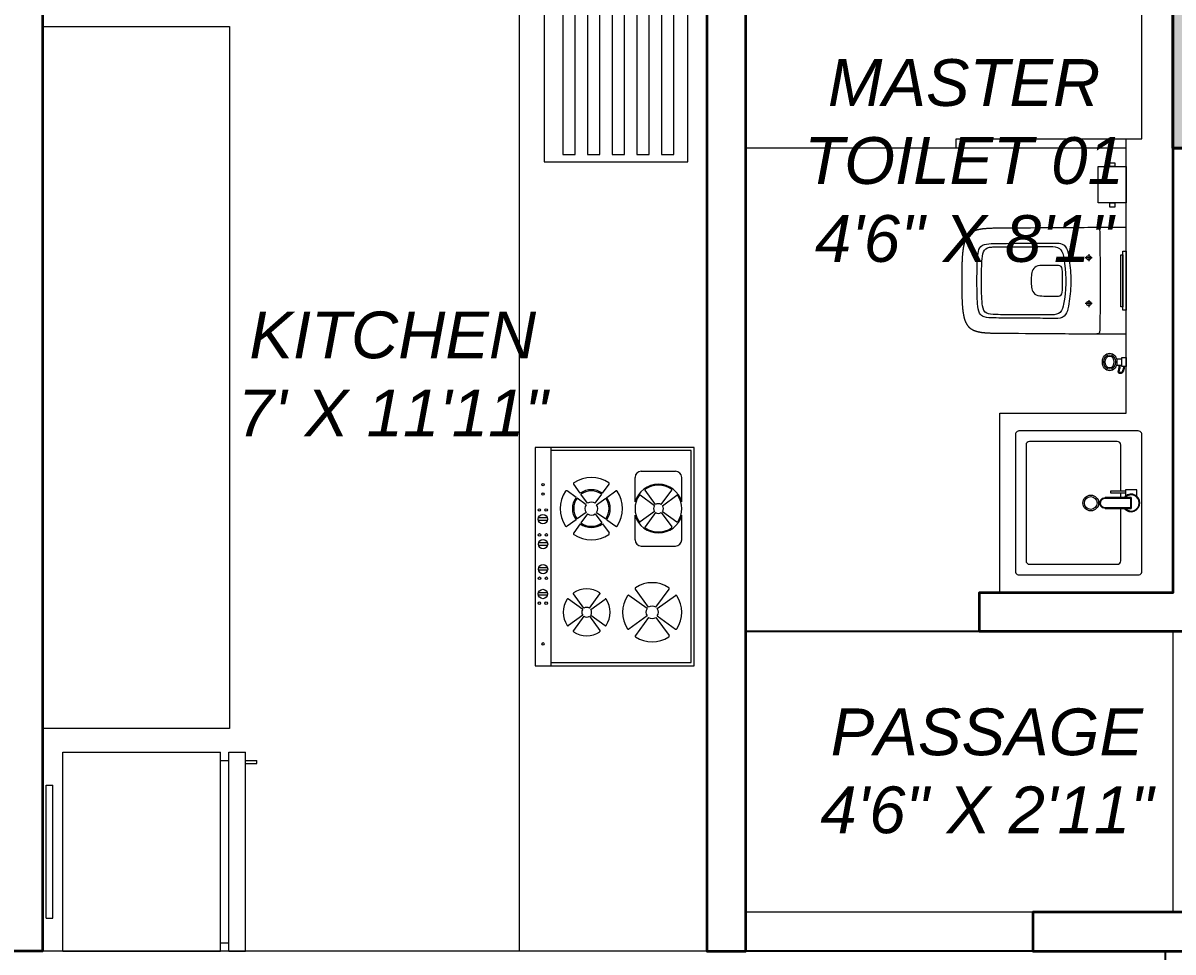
# Model space of a CAD drawing. Header units: millimetres. Extents: x 0 to 125073, y 0 to 71249.
# Drawn here: x 78022 to 81709, y 54431 to 57410 of the extents above; entities that cross this region are included whole.
import ezdxf
from ezdxf.lldxf.tags import DXFTag

# ---------------------------------------------------------------- set-up
doc = ezdxf.new("R2010")
doc.units = ezdxf.units.MM
doc.linetypes.add('DASH', pattern=[1, 0.5, -0.5])
for name, color, linetype, lineweight in [('DA_COLUMN', 40, 'Continuous', 40), ('DA_DOTTED LINES', 8, 'DASH', 5), ('DA_TEXT IN SQ.FT', 193, 'Continuous', 9), ('DA_WALL', 7, 'Continuous', 35)]:
    doc.layers.add(name, color=color, linetype=linetype, lineweight=lineweight)
doc.layers.add('DA_COLUMN HATCH', color=251, linetype='Continuous')
doc.layers.add('DA_DOOR', color=35, linetype='Continuous')
doc.layers.add('DA_FURNITURE', color=102, linetype='Continuous', lineweight=5, true_color=0xc2666666)
doc.styles.get("Standard").update_dxf_attribs({"font": 'arial.ttf'})
tags = doc.linetypes.add('( Hidden )', pattern=[0.375, 0.25, -0.125]).pattern_tags.tags
tags[6:7] = [DXFTag(74, 4), DXFTag(75, 0), DXFTag(340, '0'), DXFTag(46, 1.0), DXFTag(50, 0.0), DXFTag(44, 0.0), DXFTag(45, 0.0)]
tags[4:5] = [DXFTag(74, 4), DXFTag(75, 0), DXFTag(340, '0'), DXFTag(46, 1.0), DXFTag(50, 0.0), DXFTag(44, 0.0), DXFTag(45, 0.0)]

# ---------------------------------------------------------------- blocks, each defined once
blk = doc.blocks.new('t5r7ui68')
at = {"layer": 'DA_FURNITURE'}
for p, q in [((3503.2333, 922.1039), (3502.1892, 922.1039)), ((3502.1892, 922.1039), (3502.1892, 921.6432)), ((3503.2333, 921.6432), (3503.2333, 922.1039)), ((3502.6164, 922.0889), (3502.2341, 922.0889)), ((3502.2732, 922.0598), (3502.5773, 922.0598)), ((3502.2042, 922.059), (3502.2042, 921.6882)), ((3502.6463, 921.6882), (3502.6463, 922.059)), ((3502.2282, 921.734), (3502.2282, 922.0149)), ((3502.6223, 922.0149), (3502.6223, 921.734)), ((3502.2341, 921.6582), (3502.6164, 921.6582)), ((3502.5773, 921.689), (3502.2732, 921.689)), ((3502.1892, 921.6432), (3503.2333, 921.6432))]:
    blk.add_line(p, q, dxfattribs=at)
at = {"layer": 'DA_FURNITURE', "ltscale": 2}
for points in [[(3502.4076, 921.9732), (3502.4076, 922.1039), (3502.4429, 922.1039), (3502.4429, 921.9732)], [(3502.4429, 921.9503), (3502.4429, 921.9689), (3502.4076, 921.9689), (3502.4076, 921.9503)]]:
    blk.add_lwpolyline(points, close=True, dxfattribs=at)
at = {"layer": 'DA_FURNITURE'}
for points in [[(3503.2099, 922.0191), (3503.2099, 922.0586), (3502.6789, 922.0586), (3502.6789, 922.0191)], [(3503.2099, 921.9401), (3503.2099, 921.9796), (3502.6789, 921.9796), (3502.6789, 921.9401)], [(3503.2099, 921.8611), (3503.2099, 921.9006), (3502.6789, 921.9006), (3502.6789, 921.8611)], [(3503.2099, 921.7822), (3503.2099, 921.8216), (3502.6789, 921.8216), (3502.6789, 921.7822)], [(3503.2099, 921.7032), (3503.2099, 921.7427), (3502.6789, 921.7427), (3502.6789, 921.7032)]]:
    blk.add_lwpolyline(points, close=True, dxfattribs=at)
for radius in [0.0405, 0.0315]:
    blk.add_circle((3502.4253, 921.8744), radius, dxfattribs=at)
for centre, radius, start, end in [((3502.2341, 922.059), 0.03, 90, 180), ((3502.2732, 922.0149), 0.045, 90, 180), ((3502.5773, 922.0149), 0.045, 0, 90), ((3502.6164, 922.059), 0.03, 0, 90), ((3502.2732, 921.734), 0.045, 180, 270), ((3502.5773, 921.734), 0.045, 270, 0), ((3502.2341, 921.6882), 0.03, 180, 270), ((3502.6164, 921.6882), 0.03, 270, 0)]:
    blk.add_arc(centre, radius, start, end, dxfattribs=at)
blk = doc.blocks.new('A$C0DCE325F')
at = {"layer": 'DA_FURNITURE'}
for p, q in [((0.0762, 0.34), (0.0762, 0.45)), ((0.1747, 0.47), (0.0962, 0.47)), ((0.1869, 0.4078), (0.1536, 0.4538)), ((0.2054, 0.4078), (0.2388, 0.4538)), ((0.2962, 0.47), (0.2176, 0.47)), ((0.3162, 0.34), (0.3162, 0.45)), ((0.517, 0.3912), (0.4747, 0.4494)), ((0.5405, 0.3912), (0.5827, 0.4494)), ((0.1834, 0.4043), (0.1374, 0.4376)), ((0.2089, 0.4043), (0.2549, 0.4376)), ((0.5125, 0.3867), (0.4543, 0.429)), ((0.5449, 0.3867), (0.6032, 0.429)), ((0.1834, 0.3857), (0.1374, 0.3524)), ((0.1869, 0.3822), (0.1536, 0.3362)), ((0.2054, 0.3822), (0.2388, 0.3362)), ((0.2089, 0.3857), (0.2549, 0.3524)), ((0.5125, 0.3633), (0.4543, 0.321)), ((0.517, 0.3588), (0.4747, 0.3006)), ((0.5405, 0.3588), (0.5827, 0.3006)), ((0.5449, 0.3633), (0.6032, 0.321)), ((0.1747, 0.32), (0.0962, 0.32)), ((0.2962, 0.32), (0.2176, 0.32)), ((0.1605, 0.2292), (0.1395, 0.2581)), ((0.2318, 0.2292), (0.2528, 0.2581)), ((0.147, 0.2157), (0.118, 0.2366)), ((0.1838, 0.197), (0.1629, 0.2259)), ((0.2085, 0.197), (0.2295, 0.2259)), ((0.2453, 0.2157), (0.2743, 0.2366)), ((0.5194, 0.1778), (0.4861, 0.2238)), ((0.538, 0.1778), (0.5713, 0.2238)), ((0.1792, 0.1923), (0.1502, 0.2133)), ((0.2132, 0.1923), (0.2421, 0.2133)), ((0.5159, 0.1743), (0.4699, 0.2076)), ((0.5415, 0.1743), (0.5875, 0.2076)), ((0.1792, 0.1677), (0.1502, 0.1467)), ((0.1838, 0.163), (0.1629, 0.1341)), ((0.2085, 0.163), (0.2295, 0.1341)), ((0.2132, 0.1677), (0.2421, 0.1467)), ((0.5159, 0.1557), (0.4699, 0.1224)), ((0.5194, 0.1522), (0.4861, 0.1062)), ((0.538, 0.1522), (0.5713, 0.1062)), ((0.5415, 0.1557), (0.5875, 0.1224)), ((0.147, 0.1443), (0.118, 0.1234)), ((0.1605, 0.1308), (0.1395, 0.1019)), ((0.2318, 0.1308), (0.2528, 0.1019)), ((0.2453, 0.1443), (0.2743, 0.1234)), ((0, 0.05), (0.7, 0.05)), ((0.226, 0.039), (0.226, 0.0101)), ((0.234, 0.039), (0.234, 0.0101)), ((0.306, 0.0395), (0.306, 0.0105)), ((0.314, 0.0395), (0.314, 0.0105)), ((0.386, 0.0395), (0.386, 0.0105)), ((0.394, 0.0395), (0.394, 0.0105)), ((0.466, 0.039), (0.466, 0.0101)), ((0.474, 0.039), (0.474, 0.0101)), ((0, 0), (0.7, 0))]:
    blk.add_line(p, q, dxfattribs=at)
blk.add_lwpolyline([(0, 0), (0.7, 0), (0.7, 0.51), (0, 0.51)], close=True, dxfattribs=at)
blk.add_lwpolyline([(0.69, 0.05), (0.69, 0.5), (0.01, 0.5), (0.01, 0.05)], dxfattribs=at)
for centre, radius in [((0.2005, 0.0352), 0.004), ((0.23, 0.0246), 0.015), ((0.2805, 0.0357), 0.004), ((0.31, 0.025), 0.015), ((0.39, 0.025), 0.015), ((0.4195, 0.0357), 0.004), ((0.47, 0.0246), 0.015), ((0.4995, 0.0352), 0.004), ((0.1194, 0.025), 0.004), ((0.1494, 0.025), 0.004), ((0.2005, 0.0133), 0.004), ((0.2805, 0.0137), 0.004), ((0.4195, 0.0137), 0.004), ((0.4995, 0.0133), 0.004), ((0.63, 0.025), 0.004)]:
    blk.add_circle(centre, radius, dxfattribs=at)
for centre, radius, start, end in [((0.0962, 0.45), 0.02, 90, 180), ((0.1962, 0.395), 0.078, 105.9424, 254.0576), ((0.1555, 0.4552), 0.00237, 124.0752, 215.9439), ((0.1962, 0.395), 0.075, 55.9248, 124.0752), ((0.1962, 0.395), 0.078, 285.9424, 74.0576), ((0.2369, 0.4552), 0.00237, 324.0561, 55.9248), ((0.2962, 0.45), 0.02, 0, 90), ((0.4772, 0.4512), 0.003, 124.0752, 215.9439), ((0.5287, 0.375), 0.095, 55.9248, 124.0752), ((0.5803, 0.4512), 0.003, 324.0561, 55.9248), ((0.1962, 0.395), 0.075, 145.9248, 214.0752), ((0.136, 0.4357), 0.00237, 54.0561, 145.9248), ((0.1962, 0.395), 0.0158, 54.0561, 125.9439), ((0.2563, 0.4357), 0.00237, 34.0752, 125.9439), ((0.1962, 0.395), 0.075, 325.9248, 34.0752), ((0.5287, 0.375), 0.095, 145.9248, 214.0752), ((0.4525, 0.4265), 0.003, 54.0561, 145.9248), ((0.6049, 0.4265), 0.003, 34.0752, 125.9439), ((0.5287, 0.375), 0.095, 325.9248, 34.0752), ((0.1962, 0.395), 0.0158, 144.0561, 215.9439), ((0.1962, 0.395), 0.0158, 234.0561, 305.9439), ((0.1962, 0.395), 0.0158, 324.0561, 35.9439), ((0.5287, 0.375), 0.02, 144.0561, 215.9439), ((0.5287, 0.375), 0.02, 54.0561, 125.9439), ((0.5287, 0.375), 0.02, 324.0561, 35.9439), ((0.0962, 0.34), 0.02, 180, 270), ((0.136, 0.3543), 0.00237, 214.0752, 305.9439), ((0.1555, 0.3348), 0.00237, 144.0561, 235.9248), ((0.1962, 0.395), 0.075, 235.9248, 304.0752), ((0.2369, 0.3348), 0.00237, 304.0752, 35.9439), ((0.2563, 0.3543), 0.00237, 234.0561, 325.9248), ((0.2962, 0.34), 0.02, 270, 0), ((0.5287, 0.375), 0.02, 234.0561, 305.9439), ((0.4525, 0.3235), 0.003, 214.0752, 305.9439), ((0.4772, 0.2988), 0.003, 144.0561, 235.9248), ((0.5287, 0.375), 0.095, 235.9248, 304.0752), ((0.5803, 0.2988), 0.003, 304.0752, 35.9439), ((0.6049, 0.3235), 0.003, 234.0561, 325.9248), ((0.1421, 0.26), 0.00315, 124.0752, 215.9439), ((0.1962, 0.18), 0.0997, 55.9248, 124.0752), ((0.2503, 0.26), 0.00315, 324.0561, 55.9248), ((0.1962, 0.18), 0.0997, 145.9248, 214.0752), ((0.1162, 0.2341), 0.00315, 54.0561, 145.9248), ((0.1962, 0.18), 0.0607, 54.0561, 125.9439), ((0.1962, 0.18), 0.0567, 54.0561, 125.9439), ((0.2761, 0.2341), 0.00315, 34.0752, 125.9439), ((0.1962, 0.18), 0.0997, 325.9248, 34.0752), ((0.488, 0.2252), 0.00237, 124.0752, 215.9439), ((0.5287, 0.165), 0.075, 55.9248, 124.0752), ((0.5694, 0.2252), 0.00237, 324.0561, 55.9248), ((0.1962, 0.18), 0.0607, 144.0561, 215.9439), ((0.1962, 0.18), 0.0567, 144.0561, 215.9439), ((0.1962, 0.18), 0.021, 144.0561, 215.9439), ((0.1962, 0.18), 0.021, 54.0561, 125.9439), ((0.1962, 0.18), 0.021, 324.0561, 35.9439), ((0.1962, 0.18), 0.0567, 324.0561, 35.9439), ((0.1962, 0.18), 0.0607, 324.0561, 35.9439), ((0.5287, 0.165), 0.075, 145.9248, 214.0752), ((0.4686, 0.2057), 0.00237, 54.0561, 145.9248), ((0.5889, 0.2057), 0.00237, 34.0752, 125.9439), ((0.5287, 0.165), 0.075, 325.9248, 34.0752), ((0.1962, 0.18), 0.021, 234.0561, 305.9439), ((0.5287, 0.165), 0.0158, 144.0561, 215.9439), ((0.5287, 0.165), 0.0158, 54.0561, 125.9439), ((0.5287, 0.165), 0.0158, 234.0561, 305.9439), ((0.5287, 0.165), 0.0158, 324.0561, 35.9439), ((0.1162, 0.1259), 0.00315, 214.0752, 305.9439), ((0.1962, 0.18), 0.0607, 234.0561, 305.9439), ((0.1962, 0.18), 0.0567, 234.0561, 305.9439), ((0.2761, 0.1259), 0.00315, 234.0561, 325.9248), ((0.4686, 0.1243), 0.00237, 214.0752, 305.9439), ((0.5889, 0.1243), 0.00237, 234.0561, 325.9248), ((0.1421, 0.1), 0.00315, 144.0561, 235.9248), ((0.1962, 0.18), 0.0997, 235.9248, 304.0752), ((0.2503, 0.1), 0.00315, 304.0752, 35.9439), ((0.488, 0.1048), 0.00237, 144.0561, 235.9248), ((0.5287, 0.165), 0.075, 235.9248, 304.0752), ((0.5694, 0.1048), 0.00237, 304.0752, 35.9439)]:
    blk.add_arc(centre, radius, start, end, dxfattribs=at)
blk = doc.blocks.new('XREF1$0$A$C25E800CC')
at = {"layer": 'DA_FURNITURE'}
for p, q in [((-0.605, -0.0488), (-0.605, -0.0688)), ((-0.605, -0.0488), (-0.205, -0.0488)), ((-0.605, -0.0688), (-0.205, -0.0688)), ((-0.205, -0.0488), (-0.205, -0.0688)), ((-0.705, -0.0988), (-0.105, -0.0988)), ((-0.705, -0.0988), (-0.705, -0.5738)), ((-0.105, -0.0988), (-0.105, -0.5738)), ((-0.705, -0.5738), (-0.105, -0.5738)), ((-0.68, -0.5738), (-0.68, -0.5988)), ((-0.13, -0.5738), (-0.13, -0.5988)), ((-0.705, -0.5988), (-0.105, -0.5988)), ((-0.705, -0.5988), (-0.705, -0.6488)), ((-0.105, -0.5988), (-0.105, -0.6488)), ((-0.705, -0.6488), (-0.105, -0.6488)), ((-0.14, -0.6488), (-0.14, -0.6838)), ((-0.13, -0.6488), (-0.13, -0.6838)), ((-0.14, -0.6838), (-0.13, -0.6838))]:
    blk.add_line(p, q, dxfattribs=at)
blk = doc.blocks.new('wc2')
at = {"layer": 'DA_FURNITURE'}
for p, q in [((-0.5973, -0.2609), (-0.6148, -0.2609)), ((-0.5973, -0.2814), (-0.6148, -0.2814))]:
    blk.add_line(p, q, dxfattribs=at)
for points in [[(-0.5384, 0.2388), (-0.5384, 0.3562), (-0.6288, 0.3562), (-0.6288, 0.2388)], [(-0.5758, 0.3562), (-0.5758, 0.3678), (-0.5921, 0.3678), (-0.5921, 0.3562)], [(-0.5758, 0.2257), (-0.5758, 0.2388), (-0.5921, 0.2388), (-0.5921, 0.2257)], [(-0.6288, -0.1808), (-0.6288, 0.0535), (-0.6288, 0.1121), (-0.6288, 0.1414), (-0.6288, 0.1561), (-0.6288, 0.1597), (-0.6288, 0.16), (-0.6288, 0.16), (-0.6288, 0.1601), (-0.6288, 0.1601), (-0.6288, 0.1601), (-0.6288, 0.1601), (-0.6287, 0.1601), (-0.6287, 0.1601), (-0.6285, 0.1601), (-0.6281, 0.1601), (-0.6277, 0.1601), (-0.6273, 0.1601), (-0.6269, 0.1601), (-0.6265, 0.1601), (-0.6261, 0.1601), (-0.6257, 0.1601), (-0.6253, 0.1601), (-0.6248, 0.1601), (-0.6244, 0.1601), (-0.624, 0.1601), (-0.6236, 0.1601), (-0.6231, 0.1601), (-0.6227, 0.1601), (-0.6223, 0.1601), (-0.6218, 0.1601), (-0.6214, 0.16), (-0.6209, 0.16), (-0.6205, 0.16), (-0.62, 0.16), (-0.6196, 0.16), (-0.6191, 0.16), (-0.6186, 0.16), (-0.6182, 0.16), (-0.6177, 0.16), (-0.6172, 0.16), (-0.6168, 0.16), (-0.6163, 0.16), (-0.6158, 0.16), (-0.6148, 0.16), (-0.6138, 0.16), (-0.6128, 0.16), (-0.6118, 0.16), (-0.6108, 0.16), (-0.6098, 0.16), (-0.6088, 0.16), (-0.6077, 0.16), (-0.6067, 0.16), (-0.6056, 0.16), (-0.6046, 0.16), (-0.6035, 0.16), (-0.6024, 0.16), (-0.6013, 0.16), (-0.6003, 0.16), (-0.5992, 0.16), (-0.5981, 0.16), (-0.597, 0.16), (-0.5958, 0.16), (-0.5947, 0.16), (-0.5936, 0.16), (-0.5925, 0.16), (-0.5914, 0.16), (-0.5902, 0.16), (-0.588, 0.16), (-0.5857, 0.16), (-0.5811, 0.16), (-0.5788, 0.16), (-0.5766, 0.16), (-0.5743, 0.16), (-0.572, 0.16), (-0.5709, 0.16), (-0.5698, 0.16), (-0.5687, 0.16), (-0.5675, 0.16), (-0.5664, 0.16), (-0.5653, 0.16), (-0.5642, 0.16), (-0.5631, 0.16), (-0.562, 0.16), (-0.5609, 0.16), (-0.5599, 0.16), (-0.5588, 0.16), (-0.5577, 0.16), (-0.5567, 0.16), (-0.5556, 0.16), (-0.5546, 0.16), (-0.5535, 0.16), (-0.5525, 0.16), (-0.5515, 0.16), (-0.5505, 0.16), (-0.5495, 0.16), (-0.5485, 0.16), (-0.5475, 0.16), (-0.5471, 0.16), (-0.5466, 0.16), (-0.5461, 0.16), (-0.5456, 0.16), (-0.5452, 0.16), (-0.5447, 0.16), (-0.5442, 0.16), (-0.5438, 0.16), (-0.5433, 0.16), (-0.5428, 0.16), (-0.5424, 0.16), (-0.5419, 0.16), (-0.5415, 0.16), (-0.541, 0.16), (-0.5406, 0.16), (-0.5402, 0.16), (-0.5397, 0.1599), (-0.5393, 0.1599), (-0.5389, 0.1599), (-0.5385, 0.1599), (-0.538, 0.1599), (-0.5376, 0.1599), (-0.5372, 0.1599), (-0.5368, 0.1599), (-0.5364, 0.1599), (-0.536, 0.1599), (-0.5356, 0.1599), (-0.5352, 0.1599), (-0.5348, 0.1599), (-0.5344, 0.1599), (-0.5343, 0.1599), (-0.5343, 0.1599), (-0.5343, 0.1599), (-0.5343, 0.1599), (-0.5343, 0.1599), (-0.5343, 0.1599), (-0.5342, 0.1599), (-0.5342, 0.1599), (-0.534, 0.1599), (-0.5333, 0.1599), (-0.5304, 0.1599), (-0.5276, 0.1599), (-0.5219, 0.1598), (-0.519, 0.1598), (-0.5183, 0.1598), (-0.5179, 0.1598), (-0.5178, 0.1598), (-0.5177, 0.1598), (-0.5177, 0.1598), (-0.5177, 0.1598), (-0.5177, 0.1598), (-0.5176, 0.1598), (-0.5176, 0.1598), (-0.5174, 0.1598), (-0.5167, 0.1598), (-0.5052, 0.1597), (-0.4938, 0.1596), (-0.4824, 0.1595), (-0.4709, 0.1594), (-0.4595, 0.1594), (-0.4138, 0.1591), (-0.4023, 0.1591), (-0.3909, 0.159), (-0.3852, 0.1589), (-0.3794, 0.1589), (-0.368, 0.1588), (-0.3451, 0.1587), (-0.3222, 0.1585), (-0.2993, 0.1583), (-0.2878, 0.1583), (-0.2763, 0.1582), (-0.2649, 0.1581), (-0.2534, 0.1581), (-0.252, 0.1581), (-0.2516, 0.1581), (-0.2515, 0.1581), (-0.2514, 0.1581), (-0.2514, 0.1581), (-0.2513, 0.1581), (-0.2513, 0.1581), (-0.251, 0.158), (-0.2495, 0.158), (-0.2467, 0.158), (-0.241, 0.158), (-0.2353, 0.158), (-0.2296, 0.1579), (-0.2267, 0.1579), (-0.2239, 0.1579), (-0.221, 0.1579), (-0.2182, 0.1578), (-0.2153, 0.1578), (-0.2124, 0.1577), (-0.2096, 0.1577), (-0.2067, 0.1576), (-0.2039, 0.1576), (-0.201, 0.1575), (-0.1982, 0.1574), (-0.1968, 0.1573), (-0.1953, 0.1573), (-0.1939, 0.1572), (-0.1925, 0.1572), (-0.1911, 0.1571), (-0.1896, 0.157), (-0.1882, 0.157), (-0.1868, 0.1569), (-0.1854, 0.1568), (-0.185, 0.1568), (-0.185, 0.1568), (-0.185, 0.1568), (-0.185, 0.1568), (-0.1849, 0.1568), (-0.1849, 0.1568), (-0.1848, 0.1568), (-0.1845, 0.1568), (-0.1831, 0.1567), (-0.1817, 0.1566), (-0.1804, 0.1565), (-0.179, 0.1564), (-0.1777, 0.1563), (-0.1763, 0.1562), (-0.1749, 0.1561), (-0.1736, 0.156), (-0.1722, 0.1558), (-0.1708, 0.1557), (-0.1695, 0.1555), (-0.1681, 0.1554), (-0.1668, 0.1552), (-0.1661, 0.1551), (-0.1654, 0.155), (-0.1647, 0.1549), (-0.164, 0.1548), (-0.1634, 0.1547), (-0.1627, 0.1546), (-0.162, 0.1545), (-0.1613, 0.1544), (-0.1607, 0.1542), (-0.16, 0.1541), (-0.1593, 0.154), (-0.1586, 0.1539), (-0.158, 0.1538), (-0.1573, 0.1536), (-0.1566, 0.1535), (-0.156, 0.1533), (-0.1553, 0.1532), (-0.1546, 0.1531), (-0.154, 0.1529), (-0.1536, 0.1528), (-0.1535, 0.1528), (-0.1534, 0.1528), (-0.1534, 0.1528), (-0.1533, 0.1528), (-0.1527, 0.1526), (-0.1521, 0.1525), (-0.1515, 0.1523), (-0.1509, 0.1522), (-0.1503, 0.152), (-0.1497, 0.1519), (-0.1491, 0.1517), (-0.1486, 0.1515), (-0.148, 0.1513), (-0.1474, 0.1512), (-0.1468, 0.151), (-0.1462, 0.1508), (-0.1456, 0.1506), (-0.1451, 0.1504), (-0.1445, 0.1502), (-0.1439, 0.15), (-0.1433, 0.1498), (-0.1427, 0.1496), (-0.1422, 0.1494), (-0.1416, 0.1491), (-0.141, 0.1489), (-0.1405, 0.1487), (-0.1399, 0.1484), (-0.1393, 0.1482), (-0.1388, 0.1479), (-0.1382, 0.1477), (-0.1377, 0.1474), (-0.1371, 0.1471), (-0.1366, 0.1469), (-0.136, 0.1466), (-0.1355, 0.1463), (-0.135, 0.146), (-0.1344, 0.1457), (-0.1339, 0.1454), (-0.1334, 0.1451), (-0.1329, 0.1448), (-0.1323, 0.1444), (-0.1318, 0.1441), (-0.1313, 0.1438), (-0.1308, 0.1434), (-0.1303, 0.1431), (-0.1298, 0.1427), (-0.1293, 0.1424), (-0.1288, 0.142), (-0.1283, 0.1416), (-0.1279, 0.1412), (-0.1277, 0.1411), (-0.1277, 0.1411), (-0.1277, 0.1411), (-0.1277, 0.1411), (-0.1277, 0.1411), (-0.1277, 0.1411), (-0.1275, 0.141), (-0.127, 0.1406), (-0.1266, 0.1401), (-0.1261, 0.1397), (-0.1256, 0.1393), (-0.1252, 0.1388), (-0.1247, 0.1384), (-0.1242, 0.138), (-0.1238, 0.1375), (-0.1234, 0.137), (-0.1229, 0.1366), (-0.1225, 0.1361), (-0.1221, 0.1356), (-0.1217, 0.1352), (-0.1213, 0.1347), (-0.1209, 0.1342), (-0.1205, 0.1337), (-0.1201, 0.1332), (-0.1198, 0.1327), (-0.1194, 0.1322), (-0.1191, 0.1317), (-0.1187, 0.1312), (-0.1184, 0.1307), (-0.118, 0.1301), (-0.1177, 0.1296), (-0.1173, 0.1291), (-0.117, 0.1285), (-0.1167, 0.128), (-0.1164, 0.1275), (-0.1161, 0.1269), (-0.1158, 0.1264), (-0.1155, 0.1258), (-0.1152, 0.1253), (-0.1149, 0.1247), (-0.1146, 0.1241), (-0.1144, 0.1236), (-0.1141, 0.123), (-0.1138, 0.1224), (-0.1136, 0.1219), (-0.1133, 0.1213), (-0.1131, 0.1207), (-0.1128, 0.1201), (-0.1126, 0.1195), (-0.1124, 0.119), (-0.1121, 0.1184), (-0.1119, 0.1178), (-0.1117, 0.1172), (-0.1115, 0.1166), (-0.1113, 0.116), (-0.1111, 0.1154), (-0.1109, 0.1148), (-0.1107, 0.1142), (-0.1105, 0.1136), (-0.1103, 0.113), (-0.1101, 0.1124), (-0.1099, 0.1117), (-0.1098, 0.1111), (-0.1096, 0.1105), (-0.1094, 0.1099), (-0.1092, 0.1093), (-0.1091, 0.1087), (-0.1089, 0.1081), (-0.1088, 0.1074), (-0.1086, 0.1068), (-0.1085, 0.1062), (-0.1083, 0.1056), (-0.1082, 0.105), (-0.108, 0.1043), (-0.1079, 0.1037), (-0.1078, 0.1031), (-0.1076, 0.1025), (-0.1075, 0.1018), (-0.1073, 0.1006), (-0.107, 0.0993), (-0.1068, 0.0981), (-0.1066, 0.0968), (-0.1064, 0.0956), (-0.1062, 0.0944), (-0.106, 0.0931), (-0.1058, 0.0919), (-0.1056, 0.0907), (-0.1054, 0.0894), (-0.1053, 0.0888), (-0.1053, 0.0885), (-0.1053, 0.0884), (-0.1053, 0.0883), (-0.1053, 0.0883), (-0.1053, 0.0882), (-0.1051, 0.0868), (-0.1049, 0.0854), (-0.1047, 0.084), (-0.1045, 0.0827), (-0.1044, 0.0813), (-0.1042, 0.0799), (-0.1041, 0.0785), (-0.1039, 0.0771), (-0.1038, 0.0757), (-0.1037, 0.0743), (-0.1036, 0.0729), (-0.1034, 0.0715), (-0.1033, 0.0701), (-0.1032, 0.0687), (-0.1031, 0.0674), (-0.103, 0.066), (-0.1029, 0.0646), (-0.1028, 0.0632), (-0.1028, 0.0618), (-0.1027, 0.0604), (-0.1026, 0.059), (-0.1025, 0.0576), (-0.1025, 0.0562), (-0.1024, 0.0548), (-0.1023, 0.0534), (-0.1023, 0.052), (-0.1022, 0.0506), (-0.1021, 0.0478), (-0.102, 0.045), (-0.102, 0.0422), (-0.1019, 0.0394), (-0.1018, 0.0366), (-0.1017, 0.0338), (-0.1017, 0.031), (-0.1016, 0.0254), (-0.1015, 0.024), (-0.1015, 0.0234), (-0.1015, 0.0226), (-0.1014, 0.0198), (-0.1014, 0.0169), (-0.1013, 0.0141), (-0.1013, 0.0112), (-0.1012, 0.0084), (-0.1012, 0.0055), (-0.1012, 0.0026), (-0.1012, -0.0002), (-0.1011, -0.0031), (-0.1011, -0.0059), (-0.1011, -0.0088), (-0.1011, -0.0116), (-0.1011, -0.0145), (-0.1011, -0.0174), (-0.1012, -0.0202), (-0.1012, -0.0231), (-0.1012, -0.0259), (-0.1012, -0.0288), (-0.1013, -0.0317), (-0.1013, -0.0345), (-0.1014, -0.0374), (-0.1014, -0.0402), (-0.1015, -0.0431), (-0.1016, -0.0487), (-0.1017, -0.0543), (-0.1018, -0.057), (-0.1019, -0.0598), (-0.1019, -0.0626), (-0.102, -0.0654), (-0.1021, -0.0682), (-0.1022, -0.071), (-0.1023, -0.0724), (-0.1023, -0.0738), (-0.1024, -0.0752), (-0.1024, -0.0766), (-0.1025, -0.078), (-0.1026, -0.0794), (-0.1026, -0.0808), (-0.1027, -0.0822), (-0.1028, -0.0836), (-0.1029, -0.085), (-0.103, -0.0864), (-0.1031, -0.0878), (-0.1032, -0.0892), (-0.1033, -0.0906), (-0.1034, -0.092), (-0.1035, -0.0934), (-0.1036, -0.0948), (-0.1038, -0.0962), (-0.1039, -0.0976), (-0.104, -0.0989), (-0.1042, -0.1003), (-0.1043, -0.1017), (-0.1045, -0.1031), (-0.1046, -0.1045), (-0.1048, -0.1059), (-0.105, -0.1073), (-0.1051, -0.108), (-0.1051, -0.108), (-0.1051, -0.108), (-0.1051, -0.1081), (-0.1051, -0.1083), (-0.1052, -0.1086), (-0.1053, -0.1098), (-0.1055, -0.111), (-0.1057, -0.1123), (-0.1059, -0.1135), (-0.1061, -0.1148), (-0.1063, -0.116), (-0.1065, -0.1173), (-0.1067, -0.1185), (-0.1069, -0.1198), (-0.1071, -0.121), (-0.1074, -0.1223), (-0.1075, -0.1229), (-0.1076, -0.1235), (-0.1078, -0.1242), (-0.1079, -0.1248), (-0.108, -0.1254), (-0.1082, -0.126), (-0.1083, -0.1267), (-0.1085, -0.1273), (-0.1086, -0.1279), (-0.1088, -0.1285), (-0.1089, -0.1292), (-0.1091, -0.1298), (-0.1092, -0.1304), (-0.1094, -0.131), (-0.1096, -0.1316), (-0.1098, -0.1323), (-0.1099, -0.1329), (-0.1101, -0.1335), (-0.1103, -0.1341), (-0.1105, -0.1347), (-0.1107, -0.1353), (-0.1109, -0.1359), (-0.1111, -0.1365), (-0.1113, -0.1371), (-0.1115, -0.1377), (-0.1117, -0.1383), (-0.112, -0.1389), (-0.1122, -0.1395), (-0.1124, -0.1401), (-0.1126, -0.1407), (-0.1129, -0.1413), (-0.1131, -0.1419), (-0.1134, -0.1425), (-0.1136, -0.143), (-0.1139, -0.1436), (-0.1142, -0.1442), (-0.1144, -0.1448), (-0.1147, -0.1453), (-0.115, -0.1459), (-0.1153, -0.1464), (-0.1156, -0.147), (-0.1159, -0.1476), (-0.1162, -0.1481), (-0.1165, -0.1487), (-0.1168, -0.1492), (-0.1171, -0.1497), (-0.1174, -0.1503), (-0.1178, -0.1508), (-0.1181, -0.1513), (-0.1185, -0.1519), (-0.1188, -0.1524), (-0.1192, -0.1529), (-0.1195, -0.1534), (-0.1199, -0.1539), (-0.1203, -0.1544), (-0.1207, -0.1549), (-0.1211, -0.1554), (-0.1215, -0.1559), (-0.1219, -0.1564), (-0.1223, -0.1568), (-0.1227, -0.1573), (-0.1231, -0.1578), (-0.1235, -0.1582), (-0.124, -0.1587), (-0.1244, -0.1591), (-0.1249, -0.1596), (-0.1253, -0.16), (-0.1258, -0.1605), (-0.1263, -0.1609), (-0.1268, -0.1613), (-0.1268, -0.1614), (-0.1269, -0.1614), (-0.1269, -0.1614), (-0.1269, -0.1615), (-0.1271, -0.1616), (-0.1273, -0.1618), (-0.1278, -0.1622), (-0.1282, -0.1625), (-0.1287, -0.1629), (-0.1292, -0.1633), (-0.1297, -0.1636), (-0.1302, -0.164), (-0.1307, -0.1644), (-0.1312, -0.1647), (-0.1317, -0.165), (-0.1322, -0.1654), (-0.1327, -0.1657), (-0.1333, -0.166), (-0.1338, -0.1663), (-0.1343, -0.1666), (-0.1348, -0.1669), (-0.1354, -0.1672), (-0.1359, -0.1675), (-0.1364, -0.1678), (-0.137, -0.1681), (-0.1375, -0.1683), (-0.1381, -0.1686), (-0.1386, -0.1688), (-0.1392, -0.1691), (-0.1397, -0.1693), (-0.1403, -0.1696), (-0.1409, -0.1698), (-0.1414, -0.17), (-0.142, -0.1703), (-0.1425, -0.1705), (-0.1431, -0.1707), (-0.1437, -0.1709), (-0.1443, -0.1711), (-0.1448, -0.1713), (-0.1454, -0.1715), (-0.146, -0.1717), (-0.1466, -0.1719), (-0.1472, -0.1721), (-0.1477, -0.1723), (-0.1483, -0.1724), (-0.1489, -0.1726), (-0.1495, -0.1728), (-0.1501, -0.1729), (-0.1507, -0.1731), (-0.1513, -0.1732), (-0.1519, -0.1734), (-0.1521, -0.1735), (-0.1522, -0.1735), (-0.1523, -0.1735), (-0.1525, -0.1735), (-0.1531, -0.1737), (-0.1538, -0.1739), (-0.1545, -0.174), (-0.1551, -0.1742), (-0.1558, -0.1743), (-0.1565, -0.1744), (-0.1571, -0.1746), (-0.1578, -0.1747), (-0.1585, -0.1748), (-0.1591, -0.175), (-0.1598, -0.1751), (-0.1605, -0.1752), (-0.1612, -0.1753), (-0.1618, -0.1754), (-0.1625, -0.1756), (-0.1632, -0.1757), (-0.1638, -0.1758), (-0.1645, -0.1759), (-0.1652, -0.176), (-0.1659, -0.1761), (-0.1665, -0.1761), (-0.1672, -0.1762), (-0.1686, -0.1764), (-0.1699, -0.1766), (-0.1713, -0.1767), (-0.1727, -0.1769), (-0.174, -0.177), (-0.1754, -0.1771), (-0.1767, -0.1772), (-0.1781, -0.1773), (-0.1795, -0.1774), (-0.1808, -0.1775), (-0.1822, -0.1776), (-0.1835, -0.1777), (-0.1836, -0.1777), (-0.1836, -0.1777), (-0.1836, -0.1777), (-0.1836, -0.1777), (-0.1837, -0.1777), (-0.1837, -0.1777), (-0.1841, -0.1777), (-0.1848, -0.1778), (-0.1862, -0.1779), (-0.1877, -0.1779), (-0.1891, -0.178), (-0.1905, -0.1781), (-0.1919, -0.1781), (-0.1934, -0.1782), (-0.1948, -0.1783), (-0.1962, -0.1783), (-0.1976, -0.1784), (-0.1991, -0.1784), (-0.2005, -0.1785), (-0.2033, -0.1785), (-0.2062, -0.1786), (-0.209, -0.1787), (-0.2119, -0.1787), (-0.2148, -0.1788), (-0.2176, -0.1788), (-0.2205, -0.1789), (-0.2233, -0.1789), (-0.2262, -0.1789), (-0.229, -0.1789), (-0.2319, -0.179), (-0.2376, -0.179), (-0.2433, -0.179), (-0.249, -0.179), (-0.2504, -0.179), (-0.2518, -0.179), (-0.2547, -0.1791), (-0.2604, -0.1791), (-0.2719, -0.1792), (-0.2833, -0.1792), (-0.3062, -0.1794), (-0.312, -0.1795), (-0.3148, -0.1795), (-0.3163, -0.1795), (-0.3166, -0.1795), (-0.3166, -0.1795), (-0.3166, -0.1795), (-0.3167, -0.1795), (-0.3168, -0.1795), (-0.3169, -0.1795), (-0.3173, -0.1795), (-0.3187, -0.1795), (-0.3416, -0.1797), (-0.3875, -0.18), (-0.4104, -0.1801), (-0.4333, -0.1802), (-0.4448, -0.1803), (-0.4476, -0.1803), (-0.4491, -0.1803), (-0.4498, -0.1803), (-0.45, -0.1804), (-0.45, -0.1804), (-0.45, -0.1804), (-0.45, -0.1804), (-0.45, -0.1804), (-0.4501, -0.1804), (-0.4502, -0.1804), (-0.4531, -0.1804), (-0.4645, -0.1804), (-0.4873, -0.1806), (-0.4987, -0.1806), (-0.5044, -0.1807), (-0.5102, -0.1807), (-0.5159, -0.1807), (-0.5162, -0.1807), (-0.5163, -0.1807), (-0.5164, -0.1807), (-0.5164, -0.1807), (-0.5164, -0.1807), (-0.5164, -0.1807), (-0.5164, -0.1807), (-0.5164, -0.1807), (-0.5166, -0.1807), (-0.517, -0.1807), (-0.5177, -0.1807), (-0.5205, -0.1808), (-0.5262, -0.1808), (-0.5319, -0.1809), (-0.5326, -0.1809), (-0.5328, -0.1809), (-0.5329, -0.1809), (-0.533, -0.1809), (-0.533, -0.1809), (-0.533, -0.1809), (-0.533, -0.1809), (-0.533, -0.1809), (-0.5331, -0.1809), (-0.5333, -0.1809), (-0.5337, -0.1809), (-0.5341, -0.1809), (-0.5341, -0.1809), (-0.5342, -0.1809), (-0.5342, -0.1809), (-0.5342, -0.1809), (-0.5342, -0.1809), (-0.5342, -0.1809), (-0.5342, -0.1809), (-0.5342, -0.1809), (-0.5342, -0.1809), (-0.5346, -0.1809), (-0.535, -0.1809), (-0.5354, -0.1809), (-0.5358, -0.1809), (-0.5362, -0.181), (-0.5366, -0.181), (-0.537, -0.181), (-0.5374, -0.181), (-0.5378, -0.181), (-0.5382, -0.181), (-0.5387, -0.181), (-0.5391, -0.181), (-0.5395, -0.181), (-0.54, -0.181), (-0.5404, -0.181), (-0.5408, -0.181), (-0.5413, -0.181), (-0.5417, -0.181), (-0.5422, -0.181), (-0.5426, -0.181), (-0.5431, -0.181), (-0.5435, -0.181), (-0.544, -0.181), (-0.5445, -0.181), (-0.5449, -0.181), (-0.5454, -0.181), (-0.5459, -0.181), (-0.5464, -0.181), (-0.5468, -0.181), (-0.5473, -0.181), (-0.5483, -0.181), (-0.5493, -0.181), (-0.5503, -0.181), (-0.5513, -0.181), (-0.5523, -0.181), (-0.5533, -0.181), (-0.5544, -0.181), (-0.5554, -0.181), (-0.5565, -0.181), (-0.5575, -0.181), (-0.5586, -0.181), (-0.5597, -0.181), (-0.5607, -0.181), (-0.5618, -0.181), (-0.5629, -0.181), (-0.564, -0.1809), (-0.5651, -0.1809), (-0.5662, -0.1809), (-0.5673, -0.1809), (-0.5685, -0.1809), (-0.5696, -0.1809), (-0.5707, -0.1809), (-0.5718, -0.1809), (-0.573, -0.1809), (-0.5752, -0.1809), (-0.5775, -0.1809), (-0.5798, -0.1809), (-0.5844, -0.1809), (-0.5867, -0.1809), (-0.5889, -0.1809), (-0.5912, -0.1809), (-0.5923, -0.1809), (-0.5935, -0.1809), (-0.5946, -0.1809), (-0.5957, -0.1809), (-0.5968, -0.1809), (-0.5979, -0.1809), (-0.599, -0.1809), (-0.6001, -0.1808), (-0.6012, -0.1808), (-0.6023, -0.1808), (-0.6034, -0.1808), (-0.6045, -0.1808), (-0.6055, -0.1808), (-0.6066, -0.1808), (-0.6076, -0.1808), (-0.6087, -0.1808), (-0.6097, -0.1808), (-0.6107, -0.1808), (-0.6117, -0.1808), (-0.6127, -0.1808), (-0.6137, -0.1808), (-0.6147, -0.1808), (-0.6157, -0.1808), (-0.6162, -0.1808), (-0.6167, -0.1808), (-0.6171, -0.1808), (-0.6176, -0.1808), (-0.6181, -0.1808), (-0.6185, -0.1808), (-0.619, -0.1808), (-0.6195, -0.1808), (-0.6199, -0.1808), (-0.6204, -0.1808), (-0.6208, -0.1808), (-0.6213, -0.1808), (-0.6217, -0.1808), (-0.6222, -0.1808), (-0.6226, -0.1808), (-0.6231, -0.1808), (-0.6235, -0.1808), (-0.6239, -0.1808), (-0.6243, -0.1808), (-0.6248, -0.1808), (-0.6252, -0.1808), (-0.6256, -0.1808), (-0.626, -0.1808), (-0.6264, -0.1808), (-0.6268, -0.1808), (-0.6272, -0.1808), (-0.6276, -0.1808), (-0.628, -0.1808), (-0.6284, -0.1808), (-0.6288, -0.1808)], [(-0.6174, -0.1051), (-0.6174, 0.0844), (-0.6288, 0.0844), (-0.6288, -0.1051)], [(-0.6117, -0.0938), (-0.6117, 0.073), (-0.6174, 0.073), (-0.6174, -0.0938)], [(-0.6288, -0.2851), (-0.6148, -0.2851), (-0.6148, -0.2572), (-0.6288, -0.2572)]]:
    blk.add_lwpolyline(points, close=True, dxfattribs=at)
for points in [[(-0.5085, 0.0746), (-0.5085, 0.0519)], [(-0.5198, 0.0632), (-0.4971, 0.0632)], [(-0.5085, -0.0724), (-0.5085, -0.0951)], [(-0.5198, -0.0837), (-0.4971, -0.0837)]]:
    blk.add_lwpolyline(points, dxfattribs=at)
at = {"layer": 'DA_FURNITURE', "extrusion": (0, 0, -1)}
for major_axis, ratio in [((0, 0.028), 0.833333), ((0, 0.0233), 0.8), ((0, 0.0186), 0.75)]:
    blk.add_ellipse((-0.5756, -0.2711), major_axis=major_axis, ratio=ratio, start_param=3.141593, end_param=9.424778, dxfattribs=at)
at = {"layer": 'DA_FURNITURE'}
for points, knots in [([(-0.5343, 0.1599), (-0.5361, 0.1599), (-0.5383, 0.1602), (-0.54, 0.1593), (-0.5421, 0.1583), (-0.5425, 0.1555), (-0.5429, 0.1534), (-0.545, 0.143), (-0.5444, 0.1321), (-0.5445, 0.1215), (-0.5447, 0.0993), (-0.5446, 0.077), (-0.5447, 0.0547), (-0.5447, 0.033), (-0.5447, 0.0112), (-0.5448, -0.0105), (-0.5447, -0.0549), (-0.545, -0.0994), (-0.5445, -0.1439), (-0.5444, -0.1544), (-0.5449, -0.1652), (-0.5427, -0.1755), (-0.5422, -0.1775), (-0.5417, -0.1797), (-0.5396, -0.1805), (-0.538, -0.1811), (-0.536, -0.181), (-0.5342, -0.1809)], [0, 0, 0, 0, 1, 1, 1, 2, 2, 2, 3, 3, 3, 4, 4, 4, 5, 5, 5, 6, 6, 6, 7, 7, 7, 8, 8, 8, 9, 9, 9, 9]), ([(-0.1501, -0.0105), (-0.1502, -0.0326), (-0.1503, -0.0549), (-0.1517, -0.077), (-0.1523, -0.0873), (-0.153, -0.0982), (-0.156, -0.1082), (-0.1573, -0.1125), (-0.1593, -0.1171), (-0.1625, -0.1204), (-0.1653, -0.1234), (-0.1692, -0.1253), (-0.1731, -0.1265), (-0.1828, -0.1294), (-0.1933, -0.1295), (-0.2033, -0.1298), (-0.2143, -0.1301), (-0.2252, -0.1302), (-0.2362, -0.1302), (-0.2584, -0.1304), (-0.2806, -0.1305), (-0.3029, -0.1307), (-0.325, -0.1308), (-0.3472, -0.131), (-0.3693, -0.1312), (-0.3804, -0.1313), (-0.3914, -0.1315), (-0.4025, -0.1314), (-0.4119, -0.1314), (-0.4218, -0.1303), (-0.4294, -0.1243), (-0.4367, -0.1183), (-0.4399, -0.1092), (-0.442, -0.1003), (-0.4444, -0.0898), (-0.4459, -0.0792), (-0.4473, -0.0685), (-0.4502, -0.0467), (-0.4513, -0.0246), (-0.4509, -0.0025), (-0.4505, 0.0195), (-0.4485, 0.0414), (-0.445, 0.0632), (-0.4433, 0.0732), (-0.4419, 0.0839), (-0.4374, 0.093), (-0.4333, 0.1011), (-0.4264, 0.1067), (-0.4177, 0.1089), (-0.4128, 0.1102), (-0.4076, 0.1104), (-0.4026, 0.1104), (-0.3972, 0.1104), (-0.3918, 0.1104), (-0.3864, 0.1103), (-0.3753, 0.1102), (-0.3642, 0.1102), (-0.353, 0.1101), (-0.3309, 0.1099), (-0.3087, 0.1097), (-0.2866, 0.1096), (-0.2646, 0.1094), (-0.2426, 0.1094), (-0.2205, 0.1092), (-0.2096, 0.109), (-0.1987, 0.1089), (-0.1878, 0.1079), (-0.1789, 0.1071), (-0.1692, 0.106), (-0.1626, 0.0993), (-0.1568, 0.0936), (-0.1551, 0.0852), (-0.1539, 0.0775), (-0.1524, 0.068), (-0.1518, 0.0584), (-0.1513, 0.0488), (-0.1504, 0.029), (-0.1502, 0.0093), (-0.1501, -0.0105)], [0, 0, 0, 0, 1, 1, 1, 2, 2, 2, 3, 3, 3, 4, 4, 4, 5, 5, 5, 6, 6, 6, 7, 7, 7, 8, 8, 8, 9, 9, 9, 10, 10, 10, 11, 11, 11, 12, 12, 12, 13, 13, 13, 14, 14, 14, 15, 15, 15, 16, 16, 16, 17, 17, 17, 18, 18, 18, 19, 19, 19, 20, 20, 20, 21, 21, 21, 22, 22, 22, 23, 23, 23, 24, 24, 24, 25, 25, 25, 26, 26, 26, 26]), ([(-0.1645, -0.0105), (-0.1646, -0.0326), (-0.1646, -0.0548), (-0.1663, -0.0768), (-0.1671, -0.0864), (-0.1678, -0.0969), (-0.1723, -0.1056), (-0.1767, -0.114), (-0.1851, -0.117), (-0.1939, -0.118), (-0.2044, -0.1193), (-0.2151, -0.1193), (-0.2256, -0.1194), (-0.2366, -0.1195), (-0.2476, -0.1194), (-0.2586, -0.1195), (-0.2807, -0.1195), (-0.3028, -0.1196), (-0.3249, -0.1196), (-0.3359, -0.1196), (-0.347, -0.1197), (-0.358, -0.1197), (-0.369, -0.1197), (-0.3799, -0.1199), (-0.3909, -0.1197), (-0.4001, -0.1195), (-0.41, -0.1187), (-0.4169, -0.1119), (-0.424, -0.1049), (-0.4262, -0.0948), (-0.428, -0.0855), (-0.4361, -0.0428), (-0.437, 0.0019), (-0.4311, 0.045), (-0.4297, 0.0554), (-0.4284, 0.0663), (-0.4252, 0.0764), (-0.4224, 0.0852), (-0.4172, 0.0929), (-0.4083, 0.0962), (-0.399, 0.0997), (-0.3884, 0.0988), (-0.3787, 0.0987), (-0.3677, 0.0987), (-0.3566, 0.0987), (-0.3456, 0.0987), (-0.3235, 0.0986), (-0.3014, 0.0986), (-0.2793, 0.0985), (-0.2572, 0.0985), (-0.2352, 0.0988), (-0.2132, 0.0982), (-0.2079, 0.0981), (-0.2026, 0.0978), (-0.1973, 0.0974), (-0.1928, 0.097), (-0.1882, 0.0965), (-0.1839, 0.0948), (-0.1753, 0.0916), (-0.1711, 0.0841), (-0.1691, 0.0756), (-0.1666, 0.0654), (-0.1659, 0.0549), (-0.1655, 0.0444), (-0.1651, 0.0335), (-0.1649, 0.0225), (-0.1647, 0.0116), (-0.1646, 0.0042), (-0.1645, -0.0031), (-0.1645, -0.0105)], [0, 0, 0, 0, 1, 1, 1, 2, 2, 2, 3, 3, 3, 4, 4, 4, 5, 5, 5, 6, 6, 6, 7, 7, 7, 8, 8, 8, 9, 9, 9, 10, 10, 10, 11, 11, 11, 12, 12, 12, 13, 13, 13, 14, 14, 14, 15, 15, 15, 16, 16, 16, 17, 17, 17, 18, 18, 18, 19, 19, 19, 20, 20, 20, 21, 21, 21, 22, 22, 22, 23, 23, 23, 23]), ([(-0.5085, 0.0703), (-0.5045, 0.0703), (-0.5013, 0.0672), (-0.5013, 0.0632), (-0.5013, 0.0593), (-0.5045, 0.0561), (-0.5085, 0.0561), (-0.5124, 0.0561), (-0.5156, 0.0593), (-0.5156, 0.0632), (-0.5156, 0.0672), (-0.5124, 0.0703), (-0.5085, 0.0703)], [0, 0, 0, 0, 1, 1, 1, 2, 2, 2, 3, 3, 3, 4, 4, 4, 4]), ([(-0.4119, -0.0595), (-0.4, -0.0596), (-0.3763, -0.0596), (-0.3644, -0.0595), (-0.3562, -0.0595), (-0.3474, -0.0596), (-0.3399, -0.0559), (-0.3273, -0.0495), (-0.3251, -0.0343), (-0.3243, -0.0217), (-0.3238, -0.016), (-0.3238, -0.005), (-0.3243, 0.0007), (-0.3251, 0.0134), (-0.3273, 0.0285), (-0.3399, 0.0349), (-0.3474, 0.0386), (-0.3562, 0.0385), (-0.3644, 0.0385), (-0.3644, 0.0385), (-0.3644, 0.0385), (-0.3644, 0.0385), (-0.3763, 0.0386), (-0.4, 0.0386), (-0.4119, 0.0385), (-0.4182, 0.0385), (-0.4236, 0.0333), (-0.4238, 0.027), (-0.4238, 0.027), (-0.4238, 0.027), (-0.4238, 0.027), (-0.4239, 0.0176), (-0.4241, -0.0011), (-0.4241, -0.0105), (-0.4241, -0.0199), (-0.4239, -0.0386), (-0.4238, -0.048), (-0.4236, -0.0543), (-0.4182, -0.0595), (-0.4119, -0.0595)], [0, 0, 0, 0, 1, 1, 1, 2, 2, 2, 3, 3, 3, 4, 4, 4, 5, 5, 5, 6, 6, 6, 7, 7, 7, 8, 8, 8, 9, 9, 9, 10, 10, 10, 11, 11, 11, 12, 12, 12, 13, 13, 13, 13]), ([(-0.5086, -0.0766), (-0.5046, -0.0766), (-0.5014, -0.0798), (-0.5014, -0.0837), (-0.5014, -0.0876), (-0.5046, -0.0908), (-0.5086, -0.0908), (-0.5125, -0.0908), (-0.5157, -0.0876), (-0.5157, -0.0837), (-0.5157, -0.0798), (-0.5125, -0.0766), (-0.5086, -0.0766)], [0, 0, 0, 0, 1, 1, 1, 2, 2, 2, 3, 3, 3, 4, 4, 4, 4]), ([(-0.6229, -0.2851), (-0.6227, -0.2865), (-0.6225, -0.2879), (-0.6219, -0.2913), (-0.6216, -0.2932), (-0.6206, -0.2978), (-0.6199, -0.3005), (-0.6178, -0.3045), (-0.6164, -0.3062), (-0.6133, -0.3078), (-0.6119, -0.3081), (-0.6094, -0.3082), (-0.608, -0.3081), (-0.6058, -0.3071), (-0.6049, -0.3064), (-0.6038, -0.3047), (-0.6035, -0.3037), (-0.6033, -0.302), (-0.6034, -0.3012), (-0.6037, -0.2987), (-0.6042, -0.2969), (-0.6052, -0.2933), (-0.6058, -0.2915), (-0.6068, -0.2874), (-0.6065, -0.2862), (-0.6058, -0.2844), (-0.6055, -0.2837), (-0.6033, -0.2814)], [0, 0, 0, 0, 0.111111, 0.111111, 0.222223, 0.222223, 0.376143, 0.376143, 0.530063, 0.530063, 0.640731, 0.640731, 0.73292, 0.73292, 0.792217, 0.792217, 0.840307, 0.840307, 0.888397, 0.888397, 0.996309, 0.996309, 1.104221, 1.104221, 1.307624, 1.307624, 1.422628, 1.422628, 1.422628, 1.422628]), ([(-0.62, -0.2851), (-0.6194, -0.2878), (-0.6177, -0.3017), (-0.6123, -0.3058), (-0.6037, -0.3045), (-0.6113, -0.2879), (-0.6088, -0.2835), (-0.6075, -0.2814)], [0, 0, 0, 0, 0.330819, 0.619422, 0.81589, 1.132999, 1.422628, 1.422628, 1.422628, 1.422628])]:
    blk.add_open_spline(points, degree=3, knots=knots, dxfattribs=at)
blk = doc.blocks.new('A$C7B5F7F67-flat-2-flat-1-flat-2')
at = {"layer": 'DA_FURNITURE', "ltscale": 8}
for p, q in [((0.36, -0.0338), (0.0788, -0.0338)), ((0.0675, -0.045), (0.0675, -0.2128)), ((0.3713, -0.4163), (0.3713, -0.045)), ((0.0675, -0.2484), (0.0675, -0.2614)), ((0.0675, -0.2696), (0.0675, -0.4163)), ((0.0788, -0.4275), (0.36, -0.4275))]:
    blk.add_line(p, q, dxfattribs=at)
at = {"layer": 'DA_FURNITURE'}
for points in [[(0.0113, -0.4613), (0.3938, -0.4613), (0.3967, -0.4609), (0.3994, -0.4597), (0.4017, -0.458), (0.4035, -0.4556), (0.4046, -0.4529), (0.405, -0.45), (0.405, -0.0113), (0.4046, -0.0083), (0.4035, -0.0056), (0.4017, -0.0033), (0.3994, -0.0015), (0.3967, -0.0004), (0.3938, 0), (0.0113, 0), (0.0083, -0.0004), (0.0056, -0.0015), (0.0033, -0.0033), (0.0015, -0.0056), (0.0004, -0.0083), (0, -0.0113), (0, -0.45), (0.0004, -0.4529), (0.0015, -0.4556), (0.0033, -0.458), (0.0056, -0.4597), (0.0083, -0.4609)], [(0.1171, -0.2484), (0.0342, -0.2484), (0.0342, -0.2128), (0.1171, -0.2128), (0.126, -0.2152), (0.1325, -0.2217), (0.1349, -0.2306), (0.1325, -0.2395), (0.126, -0.246)], [(0.1171, -0.2463), (0.0363, -0.2463), (0.0363, -0.215), (0.1171, -0.215), (0.1249, -0.2171), (0.1307, -0.2228), (0.1327, -0.2306), (0.1307, -0.2384), (0.1249, -0.2442)], [(0.052, -0.2696), (0.052, -0.2614), (0.0997, -0.2614), (0.0997, -0.2696)]]:
    blk.add_lwpolyline(points, close=True, dxfattribs=at)
for points in [[(0.1171, -0.2128), (0.0342, -0.2128), (0.0342, -0.2484), (0.1171, -0.2484)], [(0.0163, -0.2523), (0.0163, -0.2523), (0.0163, -0.2724), (0.052, -0.2724), (0.052, -0.2524)]]:
    blk.add_lwpolyline(points, dxfattribs=at)
at = {"layer": 'DA_FURNITURE', "ltscale": 8}
for radius in [0.0253, 0.0205]:
    blk.add_circle((0.1637, -0.2304), radius, dxfattribs=at)
for centre, radius, start, end in [((0.0788, -0.045), 0.0113, 90, 180), ((0.36, -0.045), 0.0113, 360, 90), ((0.0342, -0.2306), 0.0281, 39.2551, 320.7449), ((0.0342, -0.2306), 0.026, 43.2723, 316.7277), ((0.0788, -0.4163), 0.0113, 180, 270), ((0.36, -0.4163), 0.0113, 270, 360)]:
    blk.add_arc(centre, radius, start, end, dxfattribs=at)
blk = doc.blocks.new('DFDV V V')
at = {"layer": 'DA_FURNITURE', "lineweight": 9}
blk.add_line((75.7434, 411.8055), (75.7434, 414.3839), dxfattribs=at)
at = {"layer": 'DA_FURNITURE'}
for p, q in [((78.6734, 414.1105), (79.2684, 414.1105)), ((79.2184, 414.0805), (77.9984, 414.0806))]:
    blk.add_line(p, q, dxfattribs=at)
at = {"layer": 'DA_FURNITURE', "lineweight": 9}
for points in [[(77.2734, 415.1305), (77.8734, 415.1305), (77.8734, 411.5055), (77.2734, 411.5055)], [(75.7434, 414.4705), (76.3434, 414.4705), (76.3434, 412.2193), (75.7434, 412.2193)]]:
    blk.add_lwpolyline(points, close=True, dxfattribs=at)
at = {"layer": 'DA_FURNITURE'}
blk.add_lwpolyline([(79.3684, 414.3105), (79.3684, 412.6555), (78.8134, 412.6555), (78.8134, 413.2305), (79.2184, 413.2305), (79.2184, 414.1105), (79.2684, 414.1105), (79.2684, 415.1305), (79.3684, 415.1305)], close=True, dxfattribs=at)
blk.add_lwpolyline([(78.6734, 414.0805), (78.6734, 414.1105)], dxfattribs=at)
at = {"layer": 'DA_FURNITURE', "lineweight": 9, "rotation": 270}
blk.add_blockref('t5r7ui68', (-844.2908, 3917.2697), dxfattribs=at)
at = {"layer": 'DA_FURNITURE', "xscale": -1}
blk.add_blockref('wc2', (78.5897, 413.666), dxfattribs=at)
at = {"layer": 'DA_FURNITURE', "rotation": 180}
blk.add_blockref('A$C7B5F7F67-flat-2-flat-1-flat-2', (79.2684, 412.7124), dxfattribs=at)
at = {"layer": 'DA_FURNITURE', "extrusion": (0, 0, -1), "xscale": -1.000000000000007, "zscale": -1.000000000000007, "rotation": 90}
blk.add_blockref('A$C0DCE325F', (-77.3234, 413.121), dxfattribs=at)
at = {"layer": 'DA_FURNITURE', "lineweight": 9, "extrusion": (0, 0, -1), "xscale": -1.06451800035249, "yscale": 1.06451800035249, "zscale": -1.06451800035249, "rotation": 270}
blk.add_blockref('XREF1$0$A$C25E800CC', (-75.7033, 412.256), dxfattribs=at)
blk = doc.blocks.new('11TH 2nd')
at = {"layer": 'DA_DOOR', "ltscale": 300}
for p, q in [((6292.1234, 1438.2881), (6291.3734, 1438.2881)), ((6292.2934, 1437.2631), (6291.3734, 1437.2631)), ((6292.7184, 1437.2631), (6292.7184, 1436.3431))]:
    blk.add_line(p, q, dxfattribs=at)
at = {"layer": 'DA_DOTTED LINES', "linetype": '( Hidden )', "ltscale": 300}
for p, q in [((6292.7434, 1437.3881), (6292.7434, 1438.2881)), ((6292.2934, 1437.3881), (6291.3734, 1437.3881)), ((6291.2484, 1437.2631), (6289.1184, 1437.2631))]:
    blk.add_line(p, q, dxfattribs=at)
at = {"layer": 'DA_WALL'}
for points in [[(6288.9934, 1438.4131), (6288.9934, 1440.8881), (6288.6834, 1440.8881), (6288.6834, 1441.0381), (6288.9934, 1441.0381), (6288.9934, 1441.7881), (6288.9934, 1441.7881), (6288.9934, 1441.9381), (6289.1434, 1441.9381), (6289.1434, 1441.0381), (6289.4834, 1441.0381), (6289.4834, 1440.8881), (6289.1184, 1440.8881), (6289.1184, 1437.2631), (6288.9934, 1437.2631), (6288.9934, 1438.2881)], [(6296.0684, 1437.3881), (6296.0684, 1441.6581), (6295.9184, 1441.6581), (6295.9184, 1437.3881), (6292.2934, 1437.3881), (6292.2934, 1437.2631), (6295.9184, 1437.2631), (6295.9184, 1433.0031), (6296.0684, 1433.0031), (6296.0684, 1437.2631)]]:
    blk.add_lwpolyline(points, dxfattribs=at)
for points in [[(6291.3734, 1438.4131), (6291.3734, 1440.8881), (6291.6834, 1440.8881), (6291.6834, 1441.0381), (6291.3734, 1441.0381), (6291.3734, 1441.7881), (6291.3734, 1441.7881), (6291.3734, 1441.9381), (6291.2234, 1441.9381), (6291.2234, 1441.0381), (6290.8834, 1441.0381), (6290.8834, 1440.8881), (6291.2484, 1440.8881), (6291.2484, 1437.2631), (6291.3734, 1437.2631), (6291.3734, 1438.2881)], [(6292.7434, 1438.2881), (6292.1234, 1438.2881), (6292.1234, 1438.4131), (6292.7434, 1438.4131), (6292.7434, 1438.4131), (6292.7434, 1439.8381), (6292.8684, 1439.8381), (6292.8684, 1438.2881)]]:
    blk.add_lwpolyline(points, close=True, dxfattribs=at)
blk = doc.blocks.new('SDFHSDFGN')
at = {"layer": 'DA_COLUMN HATCH', "true_color": 0x636466}
h = blk.add_hatch(color=251, dxfattribs=at)
h.dxf.hatch_style = 1
h.paths.add_polyline_path([(-37688.6, 97346.5), (-37688.6, 97576.5), (-38888.6, 97576.5), (-38888.6, 97346.5)])
h.paths.add_polyline_path([(-31373.6, 96376.5), (-31143.6, 96376.5), (-31143.6, 97576.5), (-31373.6, 97576.5)])
h.paths.add_polyline_path([(-27778.6, 97036.5), (-27548.6, 97036.5), (-27548.6, 98236.5), (-27778.6, 98236.5)])
h.paths.add_polyline_path([(-24578.6, 97336.5), (-24348.6, 97336.5), (-24348.6, 98236.5), (-24578.6, 98236.5)])
h.paths.add_polyline_path([(-19333.6, 98536.5), (-19333.6, 97336.5), (-19103.6, 97336.5), (-19103.6, 98536.5)])
h.paths.add_polyline_path([(-13063.6, 97336.5), (-12833.6, 97336.5), (-12833.6, 98536.5), (-13063.6, 98536.5)])
h.paths.add_polyline_path([(-11543.6, 97636.5), (-11313.6, 97636.5), (-11313.6, 98536.5), (-11543.6, 98536.5)])
h.paths.add_polyline_path([(-8908.6, 94991.5), (-7708.6, 94991.5), (-7708.6, 94761.5), (-8908.6, 94761.5)])
h.paths.add_polyline_path([(-13063.6, 91111.5), (-12833.6, 91111.5), (-12833.6, 92311.5), (-13063.6, 92311.5)])
h.paths.add_polyline_path([(-19333.6, 91111.5), (-19103.6, 91111.5), (-19103.6, 92311.5), (-19333.6, 92311.5)])
h.paths.add_polyline_path([(-5998.6, 91111.5), (-5258.6, 91111.5), (-5258.6, 91341.5), (-5998.6, 91341.5)])
h.paths.add_polyline_path([(-1283.6, 91111.5), (-383.6, 91111.5), (-383.6, 91341.5), (-1283.6, 91341.5)])
h.paths.add_polyline_path([(2171.4, 90061.5), (2171.4, 91261.5), (1941.4, 91261.5), (1941.4, 90061.5)])
h.paths.add_polyline_path([(4621.4, 90061.5), (5821.4, 90061.5), (5821.4, 90291.5), (4621.4, 90291.5)])
h.paths.add_polyline_path([(4621.4, 95111.5), (5821.4, 95111.5), (5821.4, 95341.5), (4621.4, 95341.5)])
h.paths.add_polyline_path([(4621.4, 98611.5), (5821.4, 98611.5), (5821.4, 98841.5), (4621.4, 98841.5)])
h.paths.add_polyline_path([(-39638.6, 89246.5), (-38138.6, 89246.5), (-38138.6, 89476.5), (-39638.6, 89476.5)])
h.paths.add_polyline_path([(-31143.6, 92421.5), (-31143.6, 92651.5), (-32343.6, 92651.5), (-32343.6, 92421.5)])
h.paths.add_polyline_path([(-31513.6, 86346.5), (-29713.6, 86346.5), (-29713.6, 86576.5), (-31513.6, 86576.5)])
h.paths.add_polyline_path([(-31513.6, 82896.5), (-29713.6, 82896.5), (-29713.6, 83126.5), (-31513.6, 83126.5)])
h.paths.add_polyline_path([(-31518.6, 78051.5), (-30518.6, 78051.5), (-30518.6, 78281.5), (-31518.6, 78281.5)])
h.paths.add_polyline_path([(-32143.6, 76821.5), (-31143.6, 76821.5), (-31143.6, 77051.5), (-32143.6, 77051.5)])
h.paths.add_polyline_path([(-31893.6, 71896.5), (-31893.6, 72126.5), (-33093.6, 72126.5), (-33093.6, 71896.5)])
h.paths.add_polyline_path([(-37688.6, 71896.5), (-37688.6, 72126.5), (-38888.6, 72126.5), (-38888.6, 71896.5)])
h.paths.add_polyline_path([(-38438.6, 76796.5), (-38438.6, 77026.5), (-39638.6, 77026.5), (-39638.6, 76796.5)])
h.paths.add_polyline_path([(-38138.6, 79996.5), (-38138.6, 80226.5), (-39638.6, 80226.5), (-39638.6, 79996.5)])
h.paths.add_polyline_path([(-38438.6, 92446.5), (-38438.6, 92676.5), (-39638.6, 92676.5), (-39638.6, 92446.5)])
h.paths.add_polyline_path([(-31518.6, 91422), (-31288.6, 91422), (-31288.6, 89927), (-31518.6, 89927)])
h.paths.add_polyline_path([(-20908.6, 91111.5), (-20678.6, 91111.5), (-20678.6, 89881.5), (-20908.6, 89881.5)])
h.paths.add_polyline_path([(-11313.6, 92011.5), (-11313.6, 91111.5), (-11543.6, 91111.5), (-11543.6, 92011.5)])
h.paths.add_polyline_path([(1941.4, 97316.5), (2171.4, 97316.5), (2171.4, 98841.5), (1941.4, 98841.5)])
at = {"layer": 'DA_COLUMN'}
blk.add_lwpolyline([(-19333.6, 98536.5), (-19333.6, 97336.5), (-19103.6, 97336.5), (-19103.6, 98536.5)], close=True, dxfattribs=at)
blk = doc.blocks.new('A$Cfed68cb1')
at = {"layer": 'DA_TEXT IN SQ.FT', "char_height": 0.15, "attachment_point": 1}
for s, heights, insert in [('\\pxqc;{\\fArial|b0|i1|c0|p34;MASTER\\PTOILET 01 \\P4\'6\'\' X 8\'1"}', [-0.6584], (-29.3675, -1.2196)), ('\\pxqc;{\\fArial|b0|i1|c0|p34;KITCHEN \\P7\' X 11\'11"}', [-0.4033], (-31.1996, -2.0288)), ('\\pxqc;{\\fArial|b0|i1|c0|p34;PASSAGE\\P4\'6" X 2\'11"}', [-0.4057], (-29.2945, -3.3016))]:
    blk.add_mtext_dynamic_manual_height_columns(s, width=4.965248, gutter_width=12.5, heights=heights, dxfattribs=dict(at, insert=insert))

msp = doc.modelspace()

# ---------------------------------------------------------------- block references
at = {"color": 1, "xscale": 1000, "yscale": 1000, "zscale": 1000}
msp.add_blockref('A$Cfed68cb1', (107924.22813, 58513.9767), dxfattribs=at)
msp.add_blockref('SDFHSDFGN', (101042.82231, -40327.54866))
at = {"layer": 'DA_FURNITURE', "xscale": 1000, "yscale": 1000, "zscale": 1000}
msp.add_blockref('DFDV V V', (2340.78936, -357071.57208), dxfattribs=at)
at = {"layer": 'DA_WALL', "xscale": 1000, "yscale": 1000, "zscale": 1000}
msp.add_blockref('11TH 2nd', (-6211034.12977, -1382829.13082), dxfattribs=at)

doc.saveas('drawing.dxf')
